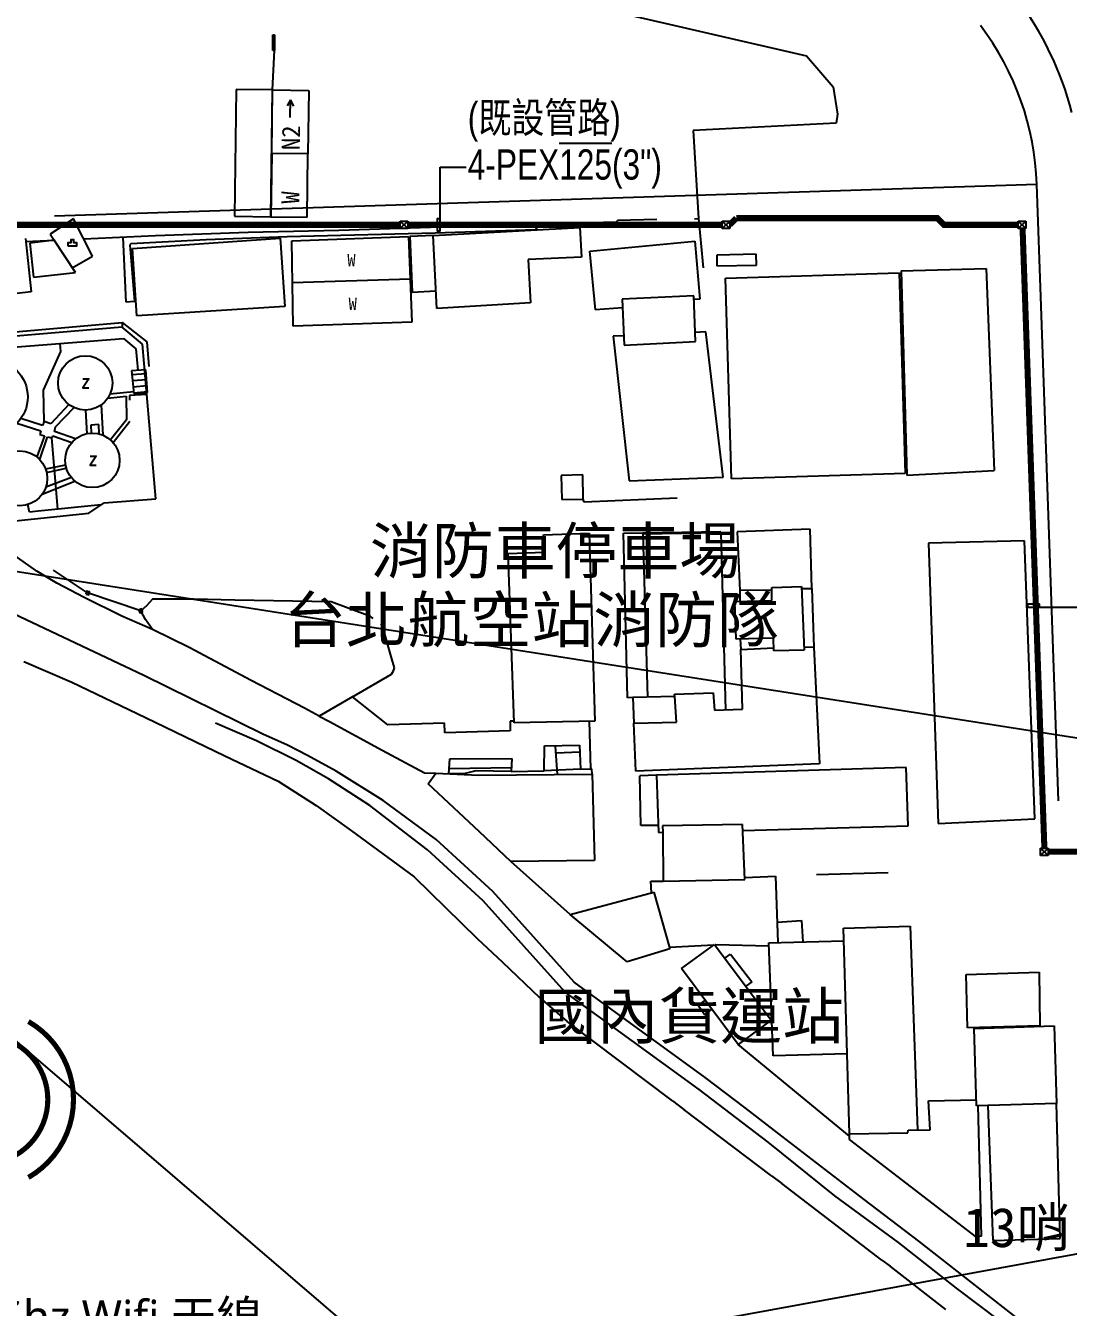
# Model space of a CAD drawing. Header units: millimetres. Extents: x 1358 to 1865, y 706 to 1003.
# Drawn here: x 1554.6 to 1596.7, y 789 to 840.7 of the extents above; entities that cross this region are included whole.
import ezdxf
from ezdxf.enums import TextEntityAlignment as Align

# ---------------------------------------------------------------- set-up
doc = ezdxf.new("R2010")
doc.units = ezdxf.units.MM
doc.linetypes.add('DASHED', pattern=[0.75, 0.5, -0.25])
doc.linetypes.add('HIDDEN', pattern=[9.525, 6.35, -3.175])
for name, color, linetype in [('建築', 7, 'Continuous'), ('文字', 6, 'Continuous'), ('既設手孔', 3, 'DASHED'), ('既設管線', 1, 'HIDDEN')]:
    doc.layers.add(name, color=color, linetype=linetype)
doc.styles.add('SDANDARD', font='txt')
doc.styles.get("Standard").update_dxf_attribs({"font": ''})
doc.styles.add('STYLE1', font='')
doc.styles.add('新細明體', font='')
doc.styles.add('細明體', font='')
doc.styles.get('Standard').set_extended_font_data('Microsoft JhengHei')
doc.styles.get('STYLE1').set_extended_font_data('MingLiU')
doc.styles.get('新細明體').set_extended_font_data('新細明體')
doc.styles.get('細明體').set_extended_font_data('細明體')

msp = doc.modelspace()

# ---------------------------------------------------------------- linework, layer by layer
at = {"color": 5, "linetype": 'ByBlock'}
for p, q in [((1658.266, 802.321, 4.914), (1543.82, 820.303)), ((1658.369, 802.34, 4.918), (1543.81, 781.373))]:
    msp.add_line(p, q, dxfattribs=at)
at = {"color": 7, "linetype": 'Continuous'}
for points, elevation in [([(1556.309, 831.824), (1556.675, 831.824), (1556.675, 831.947), (1556.553, 831.947), (1556.553, 832.069), (1556.431, 832.069), (1556.431, 831.947), (1556.309, 831.947), (1556.309, 831.824)], -0.309), ([(1556.923, 826.449), (1557.167, 826.449), (1556.923, 826.083), (1557.167, 826.083)], 2.973), ([(1557.209, 823.329), (1557.453, 823.329), (1557.209, 822.962), (1557.453, 822.962)], 2.973), ([(1557.04, 817.756), (1557.16, 817.733), (1557.183, 817.853), (1557.063, 817.876), (1557.04, 817.756)], 1.28), ([(1559.336, 817.052), (1559.283, 817.162), (1559.173, 817.109), (1559.226, 816.999), (1559.336, 817.052)], -0.309)]:
    msp.add_lwpolyline(points, dxfattribs=dict(at, elevation=elevation))
at = {"color": 1, "const_width": 0.207}
for points in [[(1554.721, 794.205, 0.578217), (1554.721, 800.501, 0.578217)], [(1554.203, 795.103, 0.578217), (1554.203, 799.602, 0.578217)]]:
    msp.add_lwpolyline(points, format="xyb", dxfattribs=at)
at = {"layer": '建築', "ltscale": 1000}
for p, q in [((1578.372, 841.292, -0.309), (1586.142, 839.5, -0.309)), ((1564.596, 839.712, -0.309), (1564.596, 840.347, -0.309)), ((1564.596, 840.347, -0.309), (1564.657, 840.347, -0.309)), ((1564.657, 840.347, -0.309), (1564.657, 839.712, -0.309)), ((1564.58, 838.122, -0.309), (1564.657, 839.712, -0.309)), ((1564.657, 839.712, -0.309), (1564.596, 839.712, -0.309)), ((1586.142, 839.5, -0.309), (1587.213, 838.245, -0.309)), ((1563.116, 838.142, -0.309), (1563.043, 833.016, -0.309)), ((1564.58, 838.122, -0.309), (1563.116, 838.142, -0.309)), ((1564.508, 832.995, -0.309), (1564.58, 838.122, -0.309)), ((1564.544, 835.558, -0.309), (1564.58, 838.122, -0.309)), ((1564.58, 838.122, -0.309), (1566.045, 838.101, -0.309)), ((1566.045, 838.101, -0.309), (1566.009, 835.538, -0.309)), ((1587.213, 838.245, -0.309), (1587.393, 837.138, -0.309)), ((1565.306, 837.717, 2.627), (1565.166, 837.471, 2.627)), ((1565.294, 837.004, 2.627), (1565.306, 837.717, 2.627)), ((1565.438, 837.466, 2.627), (1565.306, 837.717, 2.627)), ((1587.393, 837.138, -0.309), (1587.332, 836.778, -0.309)), ((1587.332, 836.778, -0.309), (1581.562, 836.479, -0.309)), ((1581.562, 836.479, -0.309), (1581.776, 832.933, -0.309)), ((1564.544, 835.558, -0.309), (1564.508, 832.995, -0.309)), ((1566.009, 835.538, -0.309), (1564.544, 835.558, -0.309)), ((1566.009, 835.538, -0.309), (1564.544, 835.558, -0.309)), ((1565.973, 832.974, -0.309), (1566.009, 835.538, -0.309)), ((1555.772, 833.033, -0.309), (1595.44, 834.307, -0.309)), ((1595.613, 829.39, -0.309), (1595.44, 834.307, -0.309)), ((1595.613, 829.39, -0.309), (1595.44, 834.307, -0.309)), ((1556.538, 832.913, 1.676), (1555.6, 832.298, 1.676)), ((1557.309, 831.401, 1.676), (1556.538, 832.913, 1.676)), ((1563.043, 833.016, -0.309), (1564.508, 832.995, -0.309)), ((1564.508, 832.995, -0.309), (1565.973, 832.974, -0.309)), ((1575.71, 832.722, 1.285), (1578.49, 832.788, 1.285)), ((1578.49, 832.788, 1.285), (1578.501, 832.854, 1.285)), ((1578.501, 832.854, 1.285), (1580.095, 832.905, 1.285)), ((1581.614, 832.913, -0.309), (1581.776, 832.933, -0.309)), ((1581.776, 832.933, -0.309), (1581.968, 830.938, -0.309)), ((1555.6, 832.298, 1.676), (1555.765, 832.046, 1.676)), ((1559.846, 832.234, 1.285), (1563.597, 832.37, 1.285)), ((1563.597, 832.37, 1.285), (1567.256, 832.457, 1.285)), ((1571.146, 832.332, 0.867), (1565.169, 832.186, 0.867)), ((1567.256, 832.457, 1.285), (1572.598, 832.624, 1.285)), ((1571.067, 832.235, 1.938), (1576.99, 832.562, 1.938)), ((1575.194, 832.475, 0.867), (1571.146, 832.332, 0.867)), ((1572.598, 832.624, 1.285), (1575.71, 832.722, 1.285)), ((1575.338, 832.71, 0.867), (1575.194, 832.475, 0.867)), ((1576.99, 832.562, 1.938), (1577.048, 831.367, 1.938)), ((1554.599, 832.113, 1.795), (1554.836, 829.964, 1.795)), ((1554.612, 831.993, 1.285), (1555.765, 832.046, 1.285)), ((1555.765, 832.046, 1.586), (1554.773, 831.937, 1.586)), ((1554.773, 831.937, 1.586), (1554.931, 830.557, 1.586)), ((1556.619, 830.741, 1.586), (1555.765, 832.046, 1.586)), ((1556.952, 832.101, 1.285), (1559.846, 832.234, 1.285)), ((1558.668, 829.555, 0.867), (1558.55, 832.174, 0.867)), ((1558.853, 831.907, 0.867), (1558.813, 831.866, 0.867)), ((1558.813, 831.866, 0.867), (1559.004, 829.579, 0.867)), ((1561.892, 832.066, 0.867), (1558.853, 831.907, 0.867)), ((1558.925, 831.714, 2.37), (1564.885, 832.132, 2.37)), ((1565.169, 832.186, 0.867), (1561.892, 832.066, 0.867)), ((1564.885, 832.132, 2.37), (1565.079, 829.379, 2.37)), ((1565.353, 832.023, 0.946), (1570.066, 832.194, 0.946)), ((1565.412, 828.582, 0.946), (1565.353, 832.023, 0.946)), ((1570.066, 832.194, 0.946), (1570.197, 828.738, 0.946)), ((1571.067, 832.235, 1.619), (1570.115, 832.206, 1.619)), ((1570.115, 832.206, 1.619), (1570.219, 829.951, 1.619)), ((1571.212, 829.288, 1.938), (1571.067, 832.235, 1.938)), ((1577.392, 831.602, 1.648), (1581.631, 832.009, 1.648)), ((1581.631, 832.009, 1.648), (1581.825, 829.675, 1.648)), ((1556.492, 830.937, 1.676), (1557.309, 831.401, 1.676)), ((1559.104, 828.991, 2.37), (1558.925, 831.714, 2.37)), ((1577.048, 831.367, 1.938), (1574.905, 831.27, 1.938)), ((1574.905, 831.27, 1.938), (1574.99, 829.523, 1.938)), ((1577.623, 829.237, 1.648), (1577.392, 831.602, 1.648)), ((1584.103, 831.493, 1.381), (1582.513, 831.45, 1.381)), ((1582.513, 831.45, 1.381), (1582.518, 831.015, 1.381)), ((1584.122, 831.043, 1.381), (1584.103, 831.493, 1.381)), ((1554.931, 830.557, 1.586), (1556.619, 830.741, 1.586)), ((1582.518, 831.015, 1.381), (1584.122, 831.043, 1.381)), ((1582.873, 830.517, 2.382), (1589.876, 830.737, 2.382)), ((1589.876, 830.737, 2.382), (1590.117, 822.633, 2.382)), ((1589.965, 830.812, -0.309), (1593.394, 830.91, -0.309)), ((1589.965, 830.812, -0.309), (1590.195, 822.566, -0.309)), ((1593.394, 830.91, -0.309), (1593.715, 822.745, -0.309)), ((1565.382, 830.34, 1.188), (1570.131, 830.486, 1.188)), ((1583.107, 822.412, 2.382), (1582.873, 830.517, 2.382)), ((1554.836, 829.964, 1.795), (1549.148, 829.318, 1.795)), ((1570.219, 829.951, 1.619), (1571.176, 830.009, 1.619)), ((1581.589, 829.803, 1.79), (1578.696, 829.67, 1.79)), ((1578.696, 829.67, 1.79), (1578.771, 827.817, 1.79)), ((1581.655, 827.965, 1.79), (1581.589, 829.803, 1.79)), ((1581.825, 829.675, 1.648), (1581.594, 829.656, 1.648)), ((1559.004, 829.579, 0.867), (1558.668, 829.555, 0.867)), ((1565.079, 829.379, 2.37), (1559.104, 828.991, 2.37)), ((1574.99, 829.523, 1.938), (1571.212, 829.288, 1.938)), ((1578.71, 829.325, 1.648), (1577.623, 829.237, 1.648)), ((1596.316, 809.414, -0.309), (1595.613, 829.39, -0.309)), ((1552.791, 828.225, 3.482), (1558.501, 828.729, 3.482)), ((1558.501, 828.729, 2.869), (1559.496, 827.948, 2.869)), ((1558.501, 828.729, 3.482), (1558.507, 828.534, 3.482)), ((1570.197, 828.738, 0.946), (1565.412, 828.582, 0.946)), ((1558.507, 828.534, 3.482), (1552.856, 828.062, 3.482)), ((1559.331, 827.847, 3.482), (1558.507, 828.534, 3.482)), ((1558.507, 828.534, 3.482), (1558.507, 828.534, 3.482)), ((1578.756, 828.191, 1.814), (1578.327, 828.18, 1.814)), ((1578.327, 828.18, 1.814), (1578.983, 822.336, 1.814)), ((1582.073, 828.345, 1.814), (1581.642, 828.329, 1.814)), ((1582.77, 822.48, 1.814), (1582.073, 828.345, 1.814)), ((1552.94, 827.636, 1.253), (1558.564, 828.079, 1.253)), ((1556.034, 827.552, 0.942), (1556.005, 827.877, 0.942)), ((1558.564, 828.079, 1.253), (1559.055, 827.67, 1.253)), ((1559.055, 827.67, 1.253), (1559.142, 826.798, 1.253)), ((1559.865, 821.602, 3.482), (1559.331, 827.847, 3.482)), ((1559.496, 827.948, 2.869), (1559.58, 826.954, 2.869)), ((1578.771, 827.817, 1.79), (1581.655, 827.965, 1.79)), ((1555.331, 825.994, 0.942), (1556.034, 827.552, 0.942)), ((1559.457, 826.817, 1.235), (1558.886, 826.782, 1.235)), ((1558.886, 826.782, 1.235), (1558.983, 825.854, 1.235)), ((1558.903, 826.622, -0.309), (1559.469, 826.671, -0.309)), ((1559.531, 825.901, 1.235), (1559.457, 826.817, 1.235)), ((1558.928, 826.379, -0.309), (1559.488, 826.427, -0.309)), ((1558.954, 826.136, -0.309), (1559.508, 826.184, -0.309)), ((1555.36, 824.73, 0.942), (1555.331, 825.994, 0.942)), ((1557.923, 825.671, 0.912), (1558.67, 825.758, 0.912)), ((1558.976, 825.926, 0.892), (1558.013, 825.83, 0.892)), ((1558.67, 825.758, 0.912), (1558.687, 824.803, 0.912)), ((1559.505, 825.816, 0.892), (1558.808, 825.774, 0.892)), ((1558.808, 825.774, 0.892), (1558.809, 825.591, 0.892)), ((1558.979, 825.893, -0.309), (1559.528, 825.941, -0.309)), ((1558.983, 825.854, 1.235), (1559.531, 825.901, 1.235)), ((1556.347, 825.42, 0.942), (1555.626, 824.63, 0.942)), ((1555.813, 824.51, 0.819), (1556.562, 825.29, 0.819)), ((1557.023, 825.192, 0.875), (1557.081, 824.238, 0.875)), ((1557.661, 825.401, 0.86), (1557.723, 824.178, 0.86)), ((1554.255, 824.66, 0.905), (1555.227, 824.348, 0.905)), ((1555.284, 824.569, 0.942), (1554.419, 824.856, 0.942)), ((1555.36, 824.73, 0.942), (1555.284, 824.569, 0.942)), ((1555.626, 824.63, 0.942), (1555.36, 824.73, 0.942)), ((1555.778, 824.328, 0.819), (1555.813, 824.51, 0.819)), ((1557.56, 824.608, 0.822), (1557.237, 824.587, 0.822)), ((1557.237, 824.587, 0.822), (1557.257, 824.26, 0.822)), ((1557.584, 824.225, 0.822), (1557.56, 824.608, 0.822)), ((1558.687, 824.803, 0.912), (1558.032, 823.986, 0.912)), ((1558.138, 823.879, 0.818), (1558.815, 824.739, 0.818)), ((1555.37, 824.145, 0.905), (1555.058, 823.306, 0.905)), ((1555.176, 823.199, 0.881), (1555.493, 824.11, 0.881)), ((1555.227, 824.348, 0.905), (1555.188, 824.21, 0.905)), ((1555.188, 824.21, 0.905), (1555.37, 824.145, 0.905)), ((1555.493, 824.11, 0.881), (1555.647, 824.064, 0.881)), ((1555.647, 824.064, 0.881), (1555.708, 824.155, 0.881)), ((1555.658, 824.067, 0.937), (1555.896, 821.186, 0.937)), ((1555.708, 824.155, 0.881), (1556.476, 823.884, 0.881)), ((1556.625, 824.026, 0.819), (1555.778, 824.328, 0.819)), ((1556.221, 822.97, 0.91), (1555.416, 822.811, 0.91)), ((1556.454, 822.463, 0.971), (1555.424, 822.077, 0.971)), ((1555.457, 822.673, 0.91), (1556.25, 822.849, 0.91)), ((1577.105, 822.579, 1.461), (1576.227, 822.544, 1.461)), ((1576.227, 822.544, 1.461), (1576.253, 821.576, 1.461)), ((1577.122, 821.6, 1.461), (1577.105, 822.579, 1.461)), ((1578.983, 822.336, 1.814), (1582.77, 822.48, 1.814)), ((1590.117, 822.633, 2.382), (1583.107, 822.412, 2.382)), ((1590.195, 822.566, -0.309), (1593.715, 822.745, -0.309)), ((1555.277, 821.79, 0.986), (1556.601, 822.316, 0.986)), ((1554.768, 821.068, 0.9), (1554.691, 821.372, 0.9)), ((1557.161, 821.034, 3.482), (1557.781, 821.449, 3.482)), ((1557.781, 821.449, 3.482), (1559.865, 821.602, 3.482)), ((1576.253, 821.576, 1.461), (1577.122, 821.6, 1.461)), ((1577.161, 821.468, 1.207), (1577.122, 821.6, 1.207)), ((1580.911, 821.639, 1.207), (1577.161, 821.468, 1.207)), ((1553.264, 820.616, 3.482), (1557.161, 821.034, 3.482)), ((1555.113, 821.107, 0.9), (1554.768, 821.068, 0.9)), ((1557.653, 821.364, 0.9), (1555.113, 821.107, 0.9)), ((1586.285, 820.387, 2.987), (1583.341, 820.275, 2.987)), ((1586.357, 817.987, 2.987), (1586.285, 820.387, 2.987)), ((1575.525, 820.156, 1.852), (1577.358, 820.221, 1.852)), ((1575.548, 819.452, 1.852), (1575.525, 820.156, 1.852)), ((1577.358, 820.221, 1.852), (1577.59, 812.633, 1.852)), ((1578.751, 820.225, 1.733), (1582.676, 820.286, 1.733)), ((1578.912, 813.577, 1.733), (1578.751, 820.225, 1.733)), ((1582.681, 820.232, 2.025), (1579.531, 820.175, 2.025)), ((1579.531, 820.175, 2.025), (1579.712, 813.596, 2.025)), ((1582.681, 820.232, 2.025), (1582.873, 813.087, 2.025)), ((1583.341, 820.275, 2.987), (1583.449, 817.903, 2.987)), ((1594.933, 819.913, 2.058), (1591.064, 819.823, 2.058)), ((1591.064, 819.823, 2.058), (1591.456, 808.498, 2.058)), ((1595.363, 808.683, 2.058), (1594.933, 819.913, 2.058)), ((1555.061, 818.689, 1.373), (1554.048, 819.406, 1.373)), ((1574.087, 819.402, 1.852), (1575.548, 819.452, 1.852)), ((1574.337, 812.563, 1.852), (1574.087, 819.402, 1.852)), ((1555.873, 818.208, 1.373), (1555.061, 818.689, 1.373)), ((1557.111, 817.805, 1.313), (1555.739, 818.722, 1.313)), ((1556.973, 817.627, 1.373), (1555.873, 818.208, 1.373)), ((1559.255, 817.08, 1.373), (1557.111, 817.805, 1.373)), ((1584.735, 817.923, 4.522), (1583.449, 817.903, 4.522)), ((1583.449, 817.903, 4.522), (1583.452, 817.471, 4.522)), ((1584.734, 818.029, 5.145), (1585.933, 818.063, 5.145)), ((1584.741, 817.496, 5.145), (1584.734, 818.029, 5.145)), ((1585.933, 818.063, 5.145), (1586.038, 815.497, 5.145)), ((1585.936, 817.98, 4.51), (1586.357, 817.987, 4.51)), ((1586.357, 817.987, 4.51), (1586.439, 815.624, 4.51)), ((1558.495, 816.87, 1.373), (1556.973, 817.627, 1.373)), ((1559.484, 817.289, 0.806), (1559.255, 817.08, 0.806)), ((1559.731, 817.559, 0.806), (1559.484, 817.289, 0.806)), ((1561.4, 817.553, 0.806), (1559.731, 817.559, 0.806)), ((1563.049, 817.513, 0.806), (1561.4, 817.553, 0.806)), ((1566.941, 817.448, 0.806), (1563.049, 817.513, 0.806)), ((1568.539, 816.853, 0.806), (1566.941, 817.448, 0.806)), ((1583.241, 817.467, 5.145), (1584.741, 817.496, 5.145)), ((1583.293, 815.934, 5.145), (1583.241, 817.467, 5.145)), ((1559.379, 814.47, 1.3), (1554.115, 816.96, 1.3)), ((1559.732, 816.332, 1.373), (1558.495, 816.87, 1.373)), ((1559.444, 816.739, 1.373), (1559.255, 817.08, 1.373)), ((1559.732, 816.332, 1.373), (1559.444, 816.739, 1.373)), ((1568.638, 816.781, 0.806), (1568.539, 816.853, 0.806)), ((1561.216, 815.605, 1.373), (1559.732, 816.332, 1.373)), ((1568.998, 816.519, 0.806), (1568.952, 816.553, 0.806)), ((1569.399, 815.151, 0.806), (1568.998, 816.519, 0.806)), ((1584.799, 815.985, 5.145), (1583.293, 815.934, 5.145)), ((1583.463, 815.94, 4.506), (1583.487, 815.528, 4.506)), ((1584.817, 815.474, 5.145), (1584.799, 815.985, 5.145)), ((1563.721, 814.276, 1.373), (1561.216, 815.605, 1.373)), ((1583.487, 815.528, 4.506), (1584.813, 815.587, 4.506)), ((1583.548, 813.108, 3.332), (1583.487, 815.528, 3.332)), ((1586.038, 815.497, 5.145), (1584.817, 815.474, 5.145)), ((1586.439, 815.624, 4.51), (1586.033, 815.606, 4.51)), ((1586.439, 815.624, 2.972), (1586.665, 810.904, 2.972)), ((1554.539, 815.043, 0.754), (1556.477, 814.202, 0.754)), ((1554.539, 815.043, 0.754), (1556.477, 814.202, 0.754)), ((1569.384, 814.525, 0.806), (1569.463, 814.659, 0.806)), ((1569.502, 814.787, 0.806), (1569.399, 815.151, 0.806)), ((1569.463, 814.659, 0.806), (1569.502, 814.787, 0.806)), ((1556.477, 814.202, 0.754), (1559.455, 812.779, 0.754)), ((1556.477, 814.202, 0.754), (1559.455, 812.779, 0.754)), ((1564.184, 812.098, 1.3), (1559.379, 814.47, 1.3)), ((1565.871, 813.152, 1.373), (1563.721, 814.276, 1.373)), ((1567.808, 813.61, 0.806), (1569.384, 814.525, 0.806)), ((1567.808, 813.61, 1.463), (1566.467, 812.83, 1.463)), ((1569.238, 812.476, 1.463), (1567.808, 813.61, 1.463)), ((1580.822, 813.623, 3.332), (1579.125, 813.582, 3.332)), ((1580.813, 813.726, 3.332), (1582.366, 813.773, 3.332)), ((1580.822, 813.623, 3.332), (1580.813, 813.726, 3.332)), ((1580.885, 812.591, 3.332), (1580.822, 813.623, 3.332)), ((1582.366, 813.773, 3.332), (1582.418, 813.073, 3.332)), ((1566.467, 812.83, 1.373), (1565.871, 813.152, 1.373)), ((1579.125, 813.582, 1.733), (1578.912, 813.577, 1.733)), ((1579.125, 813.582, 3.332), (1579.166, 812.542, 3.332)), ((1582.418, 813.073, 3.332), (1583.548, 813.108, 3.332)), ((1559.455, 812.779, 0.754), (1562.65, 811.233, 0.754)), ((1559.455, 812.779, 0.754), (1562.65, 811.233, 0.754)), ((1566.467, 812.83, 1.463), (1566.873, 812.611, 1.463)), ((1566.873, 812.611, 1.463), (1569, 811.459, 1.463)), ((1574.334, 812.633, 1.463), (1574.174, 812.631, 1.463)), ((1574.174, 812.631, 1.463), (1574.174, 812.235, 1.463)), ((1577.59, 812.633, 1.852), (1574.337, 812.563, 1.852)), ((1577.425, 810.703, 1.61), (1577.375, 812.628, 1.61)), ((1579.166, 812.542, 3.332), (1580.885, 812.591, 3.332)), ((1563.932, 811.841, 0.561), (1562.275, 812.55, 0.561)), ((1563.932, 811.841, 0.561), (1562.275, 812.55, 0.561)), ((1565.184, 811.664, 1.3), (1564.184, 812.098, 1.3)), ((1571.524, 812.544, 1.463), (1569.238, 812.476, 1.463)), ((1571.528, 812.156, 1.463), (1571.524, 812.544, 1.463)), ((1574.174, 812.235, 1.463), (1571.528, 812.156, 1.463)), ((1579.251, 810.616, 2.972), (1579.166, 812.542, 2.972)), ((1565.532, 811.046, 0.561), (1563.932, 811.841, 0.561)), ((1565.532, 811.046, 0.561), (1563.932, 811.841, 0.561)), ((1565.983, 811.245, 1.3), (1565.184, 811.664, 1.3)), ((1575.551, 810.63, 1.61), (1575.554, 811.628, 1.61)), ((1575.554, 811.628, 1.61), (1576.975, 811.665, 1.61)), ((1575.993, 811.615, 1.345), (1576.07, 810.472, 1.345)), ((1576.975, 811.665, 1.61), (1577.016, 810.687, 1.61)), ((1562.65, 811.233, 0.754), (1564.807, 810.207, 0.754)), ((1562.65, 811.233, 0.754), (1564.807, 810.207, 0.754)), ((1566.841, 810.295, 0.561), (1565.532, 811.046, 0.561)), ((1566.841, 810.295, 0.561), (1565.532, 811.046, 0.561)), ((1567.15, 810.609, 1.3), (1565.983, 811.245, 1.3)), ((1569, 811.459, 1.463), (1570.71, 810.545, 1.463)), ((1571.697, 810.505, 1.61), (1571.73, 811.102, 1.61)), ((1571.73, 811.102, 1.61), (1574.237, 811.127, 1.61)), ((1574.237, 811.127, 1.61), (1574.215, 810.595, 1.61)), ((1576.033, 811.35, 1.426), (1576.986, 811.394, 1.426)), ((1569.043, 809.432, 1.3), (1567.15, 810.609, 1.3)), ((1570.71, 810.545, 1.463), (1571.177, 810.531, 1.463)), ((1570.864, 810.1, 2.1), (1571.177, 810.531, 2.1)), ((1571.177, 810.531, 2.1), (1572.898, 810.446, 2.1)), ((1572.296, 810.506, -0.309), (1571.697, 810.505, -0.309)), ((1571.709, 810.722, 1.414), (1574.222, 810.759, 1.414)), ((1572.792, 810.622, -0.309), (1572.296, 810.506, -0.309)), ((1574.215, 810.595, -0.309), (1572.792, 810.622, -0.309)), ((1574.215, 810.595, 1.61), (1575.551, 810.63, 1.61)), ((1577.016, 810.687, 1.242), (1575.551, 810.63, 1.242)), ((1577.016, 810.687, 1.61), (1577.425, 810.703, 1.61)), ((1577.469, 810.705, 1.242), (1577.425, 810.703, 1.242)), ((1577.481, 810.483, 1.242), (1577.469, 810.705, 1.242)), ((1586.665, 810.904, 2.972), (1579.251, 810.616, 2.972)), ((1590.155, 810.752, 1.964), (1580.086, 810.446, 1.964)), ((1590.242, 808.404, 1.964), (1590.155, 810.752, 1.964)), ((1564.807, 810.207, 0.754), (1566.338, 809.23, 0.754)), ((1564.807, 810.207, 0.754), (1566.338, 809.23, 0.754)), ((1568.506, 809.226, 0.561), (1566.841, 810.295, 0.561)), ((1568.506, 809.226, 0.561), (1566.841, 810.295, 0.561)), ((1572.931, 808.167, 2.1), (1570.864, 810.1, 2.1)), ((1572.898, 810.446, 2.1), (1577.481, 810.483, 2.1)), ((1577.481, 810.483, 2.1), (1577.571, 807.003, 2.1)), ((1580.086, 810.446, 1.964), (1579.403, 810.423, 1.964)), ((1579.451, 808.422, 1.793), (1579.403, 810.423, 1.793)), ((1580.086, 810.446, 2.211), (1580.157, 808.128, 2.211)), ((1609.398, 752.371, 0.418), (1542.87, 809.458, 0.418)), ((1566.338, 809.23, 0.754), (1567.764, 808.206, 0.754)), ((1566.338, 809.23, 0.754), (1567.764, 808.206, 0.754)), ((1570.835, 807.437, 0.561), (1568.506, 809.226, 0.561)), ((1570.835, 807.437, 0.561), (1568.506, 809.226, 0.561)), ((1571.181, 807.849, 1.3), (1569.043, 809.432, 1.3)), ((1583.553, 808.454, 2.211), (1580.328, 808.406, 2.211)), ((1583.643, 806.229, 2.211), (1583.553, 808.454, 2.211)), ((1591.456, 808.498, 2.058), (1595.363, 808.683, 2.058)), ((1567.764, 808.206, 0.754), (1570.296, 806.341, 0.754)), ((1567.764, 808.206, 0.754), (1570.296, 806.341, 0.754)), ((1574.199, 806.969, 2.1), (1572.931, 808.167, 2.1)), ((1580.148, 808.422, 1.793), (1579.451, 808.422, 1.793)), ((1580.157, 808.128, 2.211), (1580.335, 808.147, 2.211)), ((1580.328, 808.406, 2.211), (1580.335, 808.147, 2.211)), ((1580.335, 808.147, 2.211), (1580.346, 806.173, 2.211)), ((1583.563, 808.212, 1.964), (1590.242, 808.404, 1.964)), ((1573.084, 805.378, 0.561), (1570.835, 807.437, 0.561)), ((1573.084, 805.378, 0.561), (1570.835, 807.437, 0.561)), ((1573.467, 805.757, 1.3), (1571.181, 807.849, 1.3)), ((1577.571, 807.003, 2.1), (1574.199, 806.969, 2.1)), ((1576.598, 804.817, 1.618), (1574.199, 806.969, 1.618)), ((1583.653, 806.321, 1.73), (1584.884, 806.372, 1.73)), ((1584.884, 806.372, 1.73), (1584.985, 803.689, 1.73)), ((1589.435, 806.511, 1.385), (1586.537, 806.426, 1.385)), ((1570.296, 806.341, 0.754), (1572.844, 803.848, 0.754)), ((1570.296, 806.341, 0.754), (1572.844, 803.848, 0.754)), ((1579.874, 805.694, 1.837), (1579.857, 806.174, 1.837)), ((1579.857, 806.174, 1.837), (1580.346, 806.173, 1.837)), ((1580.346, 806.173, 2.211), (1583.643, 806.229, 2.211)), ((1576.397, 801.691, 0.561), (1573.084, 805.378, 0.561)), ((1576.397, 801.691, 0.561), (1573.084, 805.378, 0.561)), ((1576.76, 802.093, 1.3), (1573.467, 805.757, 1.3)), ((1576.598, 804.817, 2.174), (1579.978, 805.722, 2.174)), ((1579.978, 805.722, 2.174), (1580.624, 803.43, 2.174)), ((1578.901, 802.911, 2.174), (1576.598, 804.817, 2.174)), ((1584.954, 804.515, 1.48), (1585.94, 804.58, 1.48)), ((1585.94, 804.58, 1.48), (1585.988, 803.713, 1.48)), ((1587.628, 804.274, 2.601), (1590.324, 804.357, 2.601)), ((1590.324, 804.357, 2.601), (1590.621, 796.124, 2.601)), ((1572.844, 803.848, 0.754), (1573.863, 802.893, 0.754)), ((1572.844, 803.848, 0.754), (1573.863, 802.893, 0.754)), ((1587.869, 795.963, 2.601), (1587.628, 804.274, 2.601)), ((1580.624, 803.43, 2.174), (1578.901, 802.911, 2.174)), ((1582.393, 803.589, 1.73), (1580.608, 803.487, 1.73)), ((1581.09, 802.646, 2.789), (1582.427, 803.614, 2.789)), ((1582.427, 803.614, 2.789), (1584.711, 800.558, 2.789)), ((1582.478, 803.594, 1.73), (1582.443, 803.592, 1.73)), ((1584.623, 803.547, 1.73), (1582.478, 803.594, 1.73)), ((1584.618, 803.68, 1.909), (1587.64, 803.753, 1.909)), ((1584.789, 799.113, 1.909), (1584.618, 803.68, 1.909)), ((1573.863, 802.893, 0.754), (1575.358, 801.474, 0.754)), ((1573.863, 802.893, 0.754), (1575.358, 801.474, 0.754)), ((1582.845, 803.055, 2.002), (1583.071, 803.223, 2.002)), ((1583.071, 803.223, 2.002), (1583.93, 802.1, 2.002)), ((1583.374, 799.576, 2.789), (1581.09, 802.646, 2.789)), ((1592.589, 802.395, 2.714), (1595.53, 802.494, 2.714)), ((1592.634, 800.246, 2.714), (1592.589, 802.395, 2.714)), ((1595.53, 802.494, 2.714), (1595.564, 800.326, 2.714)), ((1582.052, 798.241, 1.3), (1576.76, 802.093, 1.3)), ((1583.93, 802.1, 2.002), (1583.685, 801.931, 2.002)), ((1575.358, 801.474, 0.754), (1576.478, 800.496, 0.754)), ((1575.358, 801.474, 0.754), (1576.478, 800.496, 0.754)), ((1581.81, 797.751, 0.561), (1576.397, 801.691, 0.561)), ((1581.81, 797.751, 0.561), (1576.397, 801.691, 0.561)), ((1582.043, 801.366, 1.963), (1581.759, 801.155, 1.963)), ((1581.759, 801.155, 1.963), (1582.026, 800.777, 1.963)), ((1582.026, 800.777, 1.963), (1582.319, 800.995, 1.963)), ((1580.73, 797.296, 0.522), (1576.478, 800.496, 0.522)), ((1584.711, 800.558, 2.789), (1583.374, 799.576, 2.789)), ((1595.564, 800.326, 2.714), (1592.634, 800.246, 2.714)), ((1592.91, 800.217, 4.284), (1596.139, 800.329, 4.284)), ((1593.002, 797.098, 4.284), (1592.91, 800.217, 4.284)), ((1596.139, 800.329, 4.284), (1596.229, 797.193, 4.284)), ((1587.87, 795.876, 1.486), (1583.374, 799.576, 1.486)), ((1587.775, 799.192, 1.909), (1584.789, 799.113, 1.909)), ((1583.656, 797.022, 1.3), (1582.052, 798.241, 1.3)), ((1584.589, 795.631, 0.561), (1581.81, 797.751, 0.561)), ((1584.589, 795.631, 0.561), (1581.81, 797.751, 0.561)), ((1580.73, 797.296, 0.522), (1581.182, 796.95, 0.522)), ((1591.067, 797.298, 3.175), (1592.995, 797.343, 3.175)), ((1591.13, 796.131, 3.175), (1591.067, 797.298, 3.175)), ((1596.229, 797.193, 4.284), (1593.002, 797.098, 4.284)), ((1593.053, 797.1, 3.175), (1593.195, 791.838, 3.175)), ((1593.46, 797.112, 2.809), (1593.658, 791.66, 2.809)), ((1596.382, 791.741, 2.809), (1596.229, 797.193, 2.809)), ((1584.724, 794.274, 0.512), (1581.182, 796.95, 0.512)), ((1585.138, 795.868, 1.3), (1583.656, 797.022, 1.3)), ((1590.231, 796.006, 3.175), (1590.237, 796.119, 3.175)), ((1590.237, 796.119, 3.175), (1591.13, 796.131, 3.175)), ((1587.281, 793.461, 0.561), (1584.589, 795.631, 0.561)), ((1587.281, 793.461, 0.561), (1584.589, 795.631, 0.561)), ((1588.467, 793.319, 1.3), (1585.138, 795.868, 1.3)), ((1587.869, 795.963, 3.175), (1590.231, 796.006, 3.175)), ((1587.872, 795.736, 3.175), (1587.869, 795.963, 3.175)), ((1592.996, 791.795, 3.175), (1587.872, 795.736, 3.175)), ((1584.724, 794.274, 0.512), (1585.142, 793.963, 0.512)), ((1589.179, 790.865, 0.514), (1585.142, 793.963, 0.514)), ((1589.179, 790.865, 0.514), (1585.142, 793.963, 0.514)), ((1589.856, 791.574, 0.561), (1587.281, 793.461, 0.561)), ((1589.856, 791.574, 0.561), (1587.281, 793.461, 0.561)), ((1590.674, 791.625, 1.3), (1588.467, 793.319, 1.3)), ((1592.194, 789.731, 0.561), (1589.856, 791.574, 0.561)), ((1592.194, 789.731, 0.561), (1589.856, 791.574, 0.561)), ((1596.195, 787.315, 1.3), (1590.674, 791.625, 1.3)), ((1593.195, 791.838, 3.175), (1592.996, 791.795, 3.175)), ((1593.658, 791.66, 2.809), (1596.382, 791.741, 2.809)), ((1589.179, 790.865, 0.514), (1589.509, 790.617, 0.514)), ((1591.766, 788.871, 0.514), (1589.509, 790.617, 0.514)), ((1595.867, 786.98, 0.561), (1592.194, 789.731, 0.561)), ((1595.867, 786.98, 0.561), (1592.194, 789.731, 0.561))]:
    msp.add_line(p, q, dxfattribs=at)
for centre, radius in [((1553.182, 825.724, 3.544), 1.511), ((1557.017, 826.288, 2.765), 1.097), ((1557.305, 823.161, 2.828), 1.1), ((1554.375, 822.434, 2.814), 1.107)]:
    msp.add_circle(centre, radius, dxfattribs=at)
for radius, start in [(13.123, 14.5585), (11.292, 2.0169)]:
    msp.add_arc((1584.155, 833.909, -0.309), radius, start, 37.06, dxfattribs=at)
at = {"layer": '文字', "ltscale": 2}
for p, q in [((1571.342, 832.427, 2.585), (1571.342, 834.998, 2.585)), ((1571.342, 834.998, 2.585), (1572.393, 834.998, 2.585)), ((1595.058, 817.233, 4.899), (1597.091, 817.233, 4.899))]:
    msp.add_line(p, q, dxfattribs=at)
for points, elevation in [([(1571.342, 832.915), (1571.22, 832.915), (1571.22, 832.427), (1571.342, 832.427)], 2.585), ([(1595.546, 817.233), (1595.546, 817.355), (1595.058, 817.355), (1595.058, 817.233)], 4.899)]:
    msp.add_lwpolyline(points, close=True, dxfattribs=dict(at, elevation=elevation))
at = {"layer": '既設手孔', "ltscale": 1000}
for p, q in [((1569.737, 832.824, -1.642), (1570.043, 832.518, -1.642)), ((1569.737, 832.518, -1.642), (1570.043, 832.824, -1.642)), ((1582.731, 832.824, -1.642), (1583.037, 832.518, -1.642)), ((1582.731, 832.518, -1.642), (1583.037, 832.824, -1.642)), ((1594.687, 832.824, 1.03), (1594.992, 832.518, 1.03)), ((1594.687, 832.518, 1.03), (1594.992, 832.824, 1.03)), ((1595.589, 807.504, 1.03), (1595.895, 807.199, 1.03)), ((1595.589, 807.199, 1.03), (1595.895, 807.504, 1.03))]:
    msp.add_line(p, q, dxfattribs=at)
for points, elevation in [([(1569.737, 832.824), (1570.043, 832.824), (1570.043, 832.518), (1569.737, 832.518)], 2.585), ([(1582.731, 832.824), (1583.037, 832.824), (1583.037, 832.518), (1582.731, 832.518)], 2.585), ([(1594.687, 832.824), (1594.992, 832.824), (1594.992, 832.518), (1594.687, 832.518)], 4.899), ([(1595.589, 807.504), (1595.895, 807.504), (1595.895, 807.199), (1595.589, 807.199)], 4.899)]:
    msp.add_lwpolyline(points, close=True, dxfattribs=dict(at, elevation=elevation))
at = {"layer": '既設管線', "ltscale": 2, "const_width": 0.244}
for points, elevation in [([(1569.737, 832.671), (1549.592, 832.671)], 5.663), ([(1570.043, 832.671), (1582.731, 832.671)], 2.585), ([(1583.037, 832.671), (1583.305, 832.94)], 2.585), ([(1583.305, 832.94), (1591.419, 832.94), (1591.687, 832.671), (1594.687, 832.671)], 2.227), ([(1595.742, 807.504), (1594.862, 832.518)], 4.899), ([(1599.08, 807.355), (1595.895, 807.355)], 4.898)]:
    msp.add_lwpolyline(points, dxfattribs=dict(at, elevation=elevation))

# ---------------------------------------------------------------- texts
at = {"lineweight": 0, "insert": (1564.141, 789.246), "char_height": 1.34676, "attachment_point": 3}
msp.add_mtext('DALI 5.8Ghz Wifi {\\fPMingLiU|b0|i0|c136|p18;天線}', dxfattribs=at)
at = {"layer": '建築', "ltscale": 1000, "style": 'STYLE1'}
for s, height, p in [('N2', 0.7325, (1565.678, 835.682, 2.071)), ('W', 0.732, (1565.658, 833.52, 2.071))]:
    msp.add_text(s, height=height, rotation=89.1949, dxfattribs=at).set_placement(p)
at = {"layer": '建築', "style": 'SDANDARD'}
for p in [(1567.764, 831.246, 0.869), (1567.816, 829.481, 0.801)]:
    msp.add_text('W', height=0.488, dxfattribs=at).set_placement(p, align=Align.MIDDLE)
at = {"layer": '建築', "style": '細明體'}
for s, height, p in [('消防車停車場', 1.8312, (1568.511, 818.597, 0.858)), ('台北航空站消防隊', 1.8312, (1565.041, 815.811, 3.585)), ('國內貨運站', 1.8312, (1575.158, 799.805, 1.24)), ('13哨', 1.587, (1592.464, 791.395, -0.154))]:
    msp.add_text(s, height=height, dxfattribs=at).set_placement(p)
at = {"layer": '文字', "style": '新細明體', "width": 0.8}
for s, height, p in [('(既設管路)', 1.2208, (1572.46, 836.393, -4.907)), ('4-PEX%%O125%%O(3")', 1.22078, (1572.46, 834.499, -4.907))]:
    msp.add_text(s, height=height, dxfattribs=at).set_placement(p)

doc.saveas('drawing.dxf')
